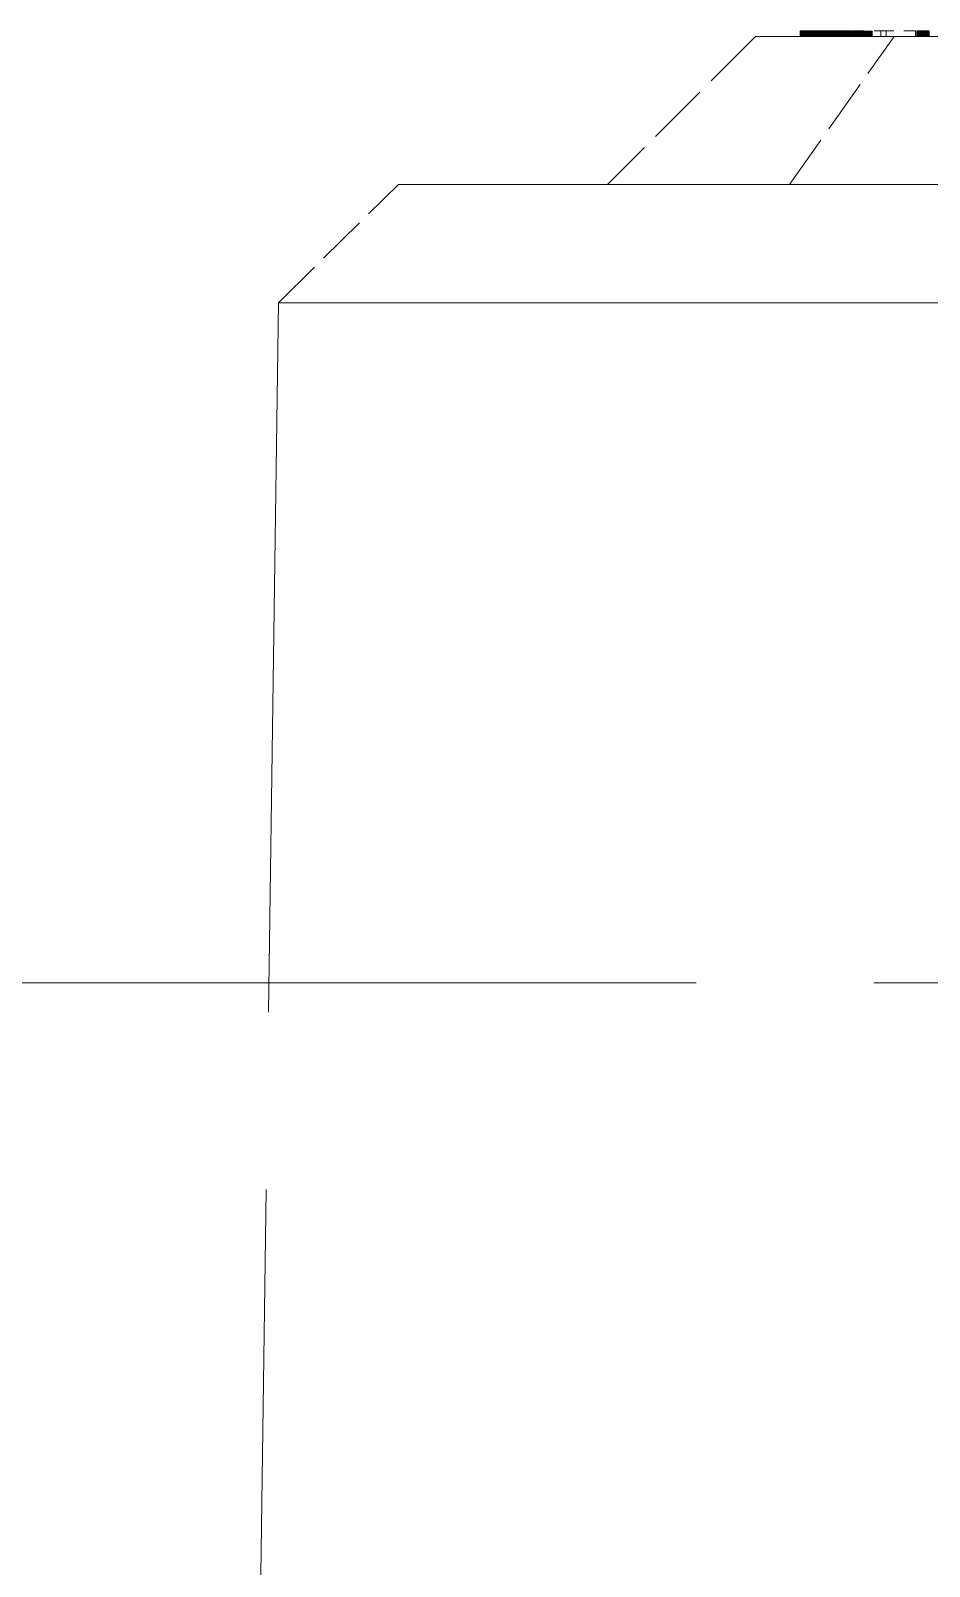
# Model space of a CAD drawing. Extents: x 23 to 587, y 4 to 413.
# Drawn here: x 210.29 to 217.88, y 181.99 to 194.97 of the extents above; entities that cross this region are included whole.
import ezdxf

# ---------------------------------------------------------------- set-up
doc = ezdxf.new("R2010")
doc.units = 0
doc.linetypes.add('DASHED', pattern=[15, 12, -3])
doc.layers.get('0').update_dxf_attribs({"lineweight": 13})

# ---------------------------------------------------------------- blocks, each defined once
blk = doc.blocks.new('BLOCK372')
at = {"color": 7, "linetype": 'DASHED', "lineweight": 13, "ltscale": 0.0025}
for p, q in [((223.146, 126.9), (223.146, 127)), ((223.146, 126.9), (223.146, 127)), ((223.146, 126.9), (223.146, 127)), ((223.148, 126.9), (223.148, 127)), ((223.149, 126.9), (223.149, 127)), ((223.152, 126.9), (223.152, 127)), ((223.153, 126.9), (223.153, 127)), ((223.157, 126.9), (223.157, 127)), ((223.158, 126.9), (223.158, 127)), ((223.163, 126.9), (223.163, 127)), ((223.164, 126.9), (223.164, 127)), ((223.168, 126.9), (223.168, 127)), ((223.172, 126.9), (223.172, 127)), ((223.174, 126.9), (223.174, 127)), ((223.18, 126.9), (223.18, 127)), ((223.182, 126.9), (223.182, 127)), ((223.187, 126.9), (223.187, 127)), ((223.193, 126.9), (223.193, 127)), ((223.194, 126.9), (223.194, 127)), ((223.203, 126.9), (223.203, 127)), ((223.205, 126.9), (223.205, 127)), ((223.212, 126.9), (223.212, 127)), ((223.219, 126.9), (223.219, 127)), ((223.221, 126.9), (223.221, 127)), ((223.231, 126.9), (223.231, 127)), ((223.234, 126.9), (223.234, 127)), ((223.242, 126.9), (223.242, 127)), ((223.249, 126.9), (223.249, 127)), ((223.25, 126.9), (223.25, 127)), ((223.25, 126.9), (223.25, 127)), ((223.251, 126.9), (223.251, 127)), ((223.251, 126.9), (223.251, 127)), ((223.252, 126.9), (223.252, 127)), ((223.252, 126.9), (223.252, 127)), ((223.253, 126.9), (223.253, 127)), ((223.255, 126.9), (223.255, 127)), ((223.256, 126.9), (223.256, 127)), ((223.258, 126.9), (223.258, 127)), ((223.26, 126.9), (223.26, 127)), ((223.263, 126.9), (223.263, 127)), ((223.264, 126.9), (223.264, 127)), ((223.265, 126.9), (223.265, 127)), ((223.269, 126.9), (223.269, 127)), ((223.269, 126.9), (223.269, 127)), ((223.271, 126.9), (223.271, 127)), ((223.275, 126.9), (223.275, 127)), ((223.276, 126.9), (223.276, 127)), ((223.277, 126.9), (223.277, 127)), ((223.283, 126.9), (223.283, 127)), ((223.284, 126.9), (223.284, 127)), ((223.287, 126.9), (223.287, 127)), ((223.288, 126.9), (223.288, 127)), ((223.292, 126.9), (223.292, 127)), ((223.292, 126.9), (223.292, 127)), ((223.299, 126.9), (223.299, 127)), ((223.3, 126.9), (223.3, 127)), ((223.302, 126.9), (223.302, 127)), ((223.309, 126.9), (223.309, 127)), ((223.309, 126.9), (223.309, 127)), ((223.311, 126.9), (223.311, 127)), ((223.313, 126.9), (223.313, 127)), ((223.319, 126.9), (223.319, 127)), ((223.324, 126.9), (223.324, 127)), ((223.325, 126.9), (223.325, 127)), ((223.33, 126.9), (223.33, 127)), ((223.331, 126.9), (223.331, 127)), ((223.337, 126.9), (223.337, 127)), ((223.338, 126.9), (223.338, 127)), ((223.341, 126.9), (223.341, 127)), ((223.35, 126.9), (223.35, 127)), ((223.351, 126.9), (223.351, 127)), ((223.351, 126.9), (223.351, 127)), ((223.351, 126.9), (223.351, 127)), ((223.352, 126.9), (223.352, 127)), ((223.352, 126.9), (223.352, 127)), ((223.352, 126.9), (223.352, 127)), ((223.354, 126.9), (223.354, 127)), ((223.355, 126.9), (223.355, 127)), ((223.357, 126.9), (223.357, 127)), ((223.36, 126.9), (223.36, 127)), ((223.362, 126.9), (223.362, 127)), ((223.363, 126.9), (223.363, 127)), ((223.364, 126.9), (223.364, 127)), ((223.365, 126.9), (223.365, 127)), ((223.367, 126.9), (223.367, 127)), ((223.367, 126.9), (223.367, 127)), ((223.372, 126.9), (223.372, 127)), ((223.372, 126.9), (223.372, 127)), ((223.375, 126.9), (223.375, 127)), ((223.377, 126.9), (223.377, 127)), ((223.378, 126.9), (223.378, 127)), ((223.38, 126.9), (223.38, 127)), ((223.383, 126.9), (223.383, 127)), ((223.383, 126.9), (223.383, 127)), ((223.387, 126.9), (223.387, 127)), ((223.39, 126.9), (223.39, 127)), ((223.39, 126.9), (223.39, 127)), ((223.392, 126.9), (223.392, 127)), ((223.397, 126.9), (223.397, 127)), ((223.399, 126.9), (223.399, 127)), ((223.4, 126.9), (223.4, 127)), ((223.404, 126.9), (223.404, 127)), ((223.405, 126.9), (223.405, 127)), ((223.411, 126.9), (223.411, 127)), ((223.412, 126.9), (223.412, 127)), ((223.412, 126.9), (223.412, 127)), ((223.418, 126.9), (223.418, 127)), ((223.421, 126.9), (223.421, 127)), ((223.424, 126.9), (223.424, 127)), ((223.424, 126.9), (223.424, 127)), ((223.43, 126.9), (223.43, 127)), ((223.432, 126.9), (223.432, 127)), ((223.437, 126.9), (223.437, 127)), ((223.438, 126.9), (223.438, 127)), ((223.44, 126.9), (223.44, 127)), ((223.445, 126.9), (223.445, 127)), ((223.45, 126.9), (223.45, 127)), ((223.45, 126.9), (223.45, 127)), ((223.453, 126.9), (223.453, 127)), ((223.454, 126.9), (223.454, 127)), ((223.454, 126.9), (223.454, 127)), ((223.455, 126.9), (223.455, 127)), ((223.457, 126.9), (223.457, 127)), ((223.458, 126.9), (223.458, 127)), ((223.458, 126.9), (223.458, 127)), ((223.46, 126.9), (223.46, 127)), ((223.46, 126.9), (223.46, 127)), ((223.462, 126.9), (223.462, 127)), ((223.465, 126.9), (223.465, 127)), ((223.465, 126.9), (223.465, 127)), ((223.468, 126.9), (223.468, 127)), ((223.469, 126.9), (223.469, 127)), ((223.471, 126.9), (223.471, 127)), ((223.472, 126.9), (223.472, 127)), ((223.472, 126.9), (223.472, 127)), ((223.475, 126.9), (223.475, 127)), ((223.48, 126.9), (223.48, 127)), ((223.48, 126.9), (223.48, 127)), ((223.483, 126.9), (223.483, 127)), ((223.484, 126.9), (223.484, 127)), ((223.485, 126.9), (223.485, 127)), ((223.487, 126.9), (223.487, 127)), ((223.489, 126.9), (223.489, 127)), ((223.494, 126.9), (223.494, 127)), ((223.494, 126.9), (223.494, 127)), ((223.495, 126.9), (223.495, 127)), ((223.497, 126.9), (223.497, 127)), ((223.5, 126.9), (223.5, 127)), ((223.505, 126.9), (223.505, 127)), ((223.506, 126.9), (223.506, 127)), ((223.507, 126.9), (223.507, 127)), ((223.509, 126.9), (223.509, 127)), ((223.51, 126.9), (223.51, 127)), ((223.512, 126.9), (223.512, 127)), ((223.517, 126.9), (223.517, 127)), ((223.52, 126.9), (223.52, 127)), ((223.521, 126.9), (223.521, 127)), ((223.525, 126.9), (223.525, 127)), ((223.526, 126.9), (223.526, 127)), ((223.527, 126.9), (223.527, 127)), ((223.53, 126.9), (223.53, 127)), ((223.532, 126.9), (223.532, 127)), ((223.533, 126.9), (223.533, 127)), ((223.536, 126.9), (223.536, 127)), ((223.541, 126.9), (223.541, 127)), ((223.542, 126.9), (223.542, 127)), ((223.544, 126.9), (223.544, 127)), ((223.546, 126.9), (223.546, 127)), ((223.546, 126.9), (223.546, 127)), ((223.55, 126.9), (223.55, 127)), ((223.552, 126.9), (223.552, 127)), ((223.552, 126.9), (223.552, 127)), ((223.553, 126.9), (223.553, 127)), ((223.554, 126.9), (223.554, 127)), ((223.555, 126.9), (223.555, 127)), ((223.556, 126.9), (223.556, 127)), ((223.557, 126.9), (223.557, 127)), ((223.558, 126.9), (223.558, 127)), ((223.558, 126.9), (223.558, 127)), ((223.558, 126.9), (223.558, 127)), ((223.559, 126.9), (223.559, 127)), ((223.56, 126.9), (223.56, 127)), ((223.562, 126.9), (223.562, 127)), ((223.563, 126.9), (223.563, 127)), ((223.563, 126.9), (223.563, 127)), ((223.565, 126.9), (223.565, 127)), ((223.565, 126.9), (223.565, 127)), ((223.566, 126.9), (223.566, 127)), ((223.567, 126.9), (223.567, 127)), ((223.567, 126.9), (223.567, 127)), ((223.568, 126.9), (223.568, 127)), ((223.569, 126.9), (223.569, 127)), ((223.572, 126.9), (223.572, 127)), ((223.575, 126.9), (223.575, 127)), ((223.576, 126.9), (223.576, 127)), ((223.578, 126.9), (223.578, 127)), ((223.581, 126.9), (223.581, 127)), ((223.59, 126.9), (223.59, 127)), ((223.59, 126.9), (223.59, 127)), ((223.593, 126.9), (223.593, 127)), ((223.596, 126.9), (223.596, 127)), ((223.598, 126.9), (223.598, 127)), ((223.605, 126.9), (223.605, 127)), ((223.606, 126.9), (223.606, 127)), ((223.608, 126.9), (223.608, 127)), ((223.613, 126.9), (223.613, 127)), ((223.619, 126.9), (223.619, 127)), ((223.619, 126.9), (223.619, 127)), ((223.619, 126.9), (223.619, 127)), ((223.621, 126.9), (223.621, 127)), ((223.625, 126.9), (223.625, 127)), ((223.63, 126.9), (223.63, 127)), ((223.635, 126.9), (223.635, 127)), ((223.637, 126.9), (223.637, 127)), ((223.639, 126.9), (223.639, 127)), ((223.64, 126.9), (223.64, 127)), ((223.642, 126.9), (223.642, 127)), ((223.645, 126.9), (223.645, 127)), ((223.645, 126.9), (223.645, 127)), ((223.647, 126.9), (223.647, 127)), ((223.652, 126.9), (223.652, 127)), ((223.652, 126.9), (223.652, 127)), ((223.653, 126.9), (223.653, 127)), ((223.653, 126.9), (223.653, 127)), ((223.654, 126.9), (223.654, 127)), ((223.654, 126.9), (223.654, 127)), ((223.654, 126.9), (223.654, 127)), ((223.655, 126.9), (223.655, 127)), ((223.656, 126.9), (223.656, 127)), ((223.657, 126.9), (223.657, 127)), ((223.658, 126.9), (223.658, 127)), ((223.66, 126.9), (223.66, 127)), ((223.662, 126.9), (223.662, 127)), ((223.663, 126.9), (223.663, 127)), ((223.666, 126.9), (223.666, 127)), ((223.671, 126.9), (223.671, 127)), ((223.672, 126.9), (223.672, 127)), ((223.673, 126.9), (223.673, 127)), ((223.674, 126.9), (223.674, 127)), ((223.676, 126.9), (223.676, 127)), ((223.676, 126.9), (223.676, 127)), ((223.679, 126.9), (223.679, 127)), ((223.684, 126.9), (223.684, 127)), ((223.686, 126.9), (223.686, 127)), ((223.688, 126.9), (223.688, 127)), ((223.695, 126.9), (223.695, 127)), ((223.696, 126.9), (223.696, 127)), ((223.704, 126.9), (223.704, 127)), ((223.705, 126.9), (223.705, 127)), ((223.706, 126.9), (223.706, 127)), ((223.706, 126.9), (223.706, 127)), ((223.708, 126.9), (223.708, 127)), ((223.715, 126.9), (223.715, 127)), ((223.716, 126.9), (223.716, 127)), ((223.72, 126.9), (223.72, 127)), ((223.725, 126.9), (223.725, 127)), ((223.726, 126.9), (223.726, 127)), ((223.734, 126.9), (223.734, 127)), ((223.738, 126.9), (223.738, 127)), ((223.738, 126.9), (223.738, 127)), ((223.74, 126.9), (223.74, 127)), ((223.744, 126.9), (223.744, 127)), ((223.748, 126.9), (223.748, 127)), ((223.751, 126.9), (223.751, 127)), ((223.758, 126.9), (223.758, 127)), ((223.763, 126.9), (223.763, 127)), ((223.765, 126.9), (223.765, 127)), ((223.765, 126.9), (223.765, 127)), ((223.771, 126.9), (223.771, 127)), ((223.778, 126.9), (223.778, 127)), ((223.778, 126.9), (223.778, 127)), ((223.778, 126.9), (223.778, 127)), ((223.787, 126.9), (223.787, 127)), ((223.792, 126.9), (223.792, 127)), ((223.793, 126.9), (223.793, 127)), ((223.793, 126.9), (223.793, 127)), ((223.804, 126.9), (223.804, 127)), ((223.807, 126.9), (223.807, 127)), ((223.808, 126.9), (223.808, 127)), ((223.809, 126.9), (223.809, 127)), ((223.81, 126.9), (223.81, 127)), ((223.816, 126.9), (223.816, 127)), ((223.818, 126.9), (223.818, 127)), ((223.822, 126.9), (223.822, 127)), ((223.825, 126.9), (223.825, 127)), ((223.826, 126.9), (223.826, 127)), ((223.829, 126.9), (223.829, 127)), ((223.834, 126.9), (223.834, 127)), ((223.837, 126.9), (223.837, 127)), ((223.84, 126.9), (223.84, 127)), ((223.842, 126.9), (223.842, 127)), ((223.848, 126.9), (223.848, 127)), ((223.85, 126.9), (223.85, 127)), ((223.852, 126.9), (223.852, 127)), ((223.859, 126.9), (223.859, 127)), ((223.859, 126.9), (223.859, 127)), ((223.861, 126.9), (223.861, 127)), ((223.864, 126.9), (223.864, 127)), ((223.867, 126.9), (223.867, 127)), ((223.868, 126.9), (223.868, 127)), ((223.875, 126.9), (223.875, 127)), ((223.877, 126.9), (223.877, 127)), ((223.884, 126.9), (223.884, 127)), ((223.885, 126.9), (223.885, 127)), ((223.885, 126.9), (223.885, 127)), ((223.887, 126.9), (223.887, 127)), ((223.893, 126.9), (223.893, 127)), ((223.894, 126.9), (223.894, 127)), ((223.9, 126.9), (223.9, 127)), ((223.902, 126.9), (223.902, 127)), ((223.908, 126.9), (223.908, 127)), ((223.909, 126.9), (223.909, 127)), ((223.912, 126.9), (223.912, 127)), ((223.913, 126.9), (223.913, 127)), ((223.917, 126.9), (223.917, 127)), ((223.918, 126.9), (223.918, 127)), ((223.923, 126.9), (223.923, 127)), ((223.931, 126.9), (223.931, 127)), ((223.931, 126.9), (223.931, 127)), ((223.933, 126.9), (223.933, 127)), ((223.933, 126.9), (223.933, 127)), ((223.934, 126.9), (223.934, 127)), ((223.94, 126.9), (223.94, 127)), ((223.947, 126.9), (223.947, 127)), ((223.948, 126.9), (223.948, 127)), ((223.953, 126.9), (223.953, 127)), ((223.953, 126.9), (223.953, 127)), ((223.956, 126.9), (223.956, 127)), ((223.96, 126.9), (223.96, 127)), ((223.962, 126.9), (223.962, 127)), ((223.969, 126.9), (223.969, 127)), ((223.971, 126.9), (223.971, 127)), ((223.972, 126.9), (223.972, 127)), ((223.973, 126.9), (223.973, 127)), ((223.974, 126.9), (223.974, 127)), ((223.975, 126.9), (223.975, 127)), ((223.979, 126.9), (223.979, 127)), ((223.983, 126.9), (223.983, 127)), ((223.987, 126.9), (223.987, 127)), ((223.993, 126.9), (223.993, 127)), ((223.994, 126.9), (223.994, 127)), ((223.996, 126.9), (223.996, 127)), ((223.999, 126.9), (223.999, 127)), ((224.001, 126.9), (224.001, 127)), ((224.003, 126.9), (224.003, 127)), ((224.005, 126.9), (224.005, 127)), ((224.006, 126.9), (224.006, 127)), ((224.009, 126.9), (224.009, 127)), ((224.012, 126.9), (224.012, 127)), ((224.012, 126.9), (224.012, 127)), ((224.013, 126.9), (224.013, 127)), ((224.014, 126.9), (224.014, 127)), ((224.019, 126.9), (224.019, 127)), ((224.02, 126.9), (224.02, 127)), ((224.022, 126.9), (224.022, 127)), ((224.027, 126.9), (224.027, 127)), ((224.028, 126.9), (224.028, 127)), ((224.033, 126.9), (224.033, 127)), ((224.033, 126.9), (224.033, 127)), ((224.034, 126.9), (224.034, 127)), ((224.035, 126.9), (224.035, 127)), ((224.036, 126.9), (224.036, 127)), ((224.038, 126.9), (224.038, 127)), ((224.039, 126.9), (224.039, 127)), ((224.042, 126.9), (224.042, 127)), ((224.043, 126.9), (224.043, 127)), ((224.044, 126.9), (224.044, 127)), ((224.048, 126.9), (224.048, 127)), ((224.048, 126.9), (224.048, 127)), ((224.051, 126.9), (224.051, 127)), ((224.052, 126.9), (224.052, 127)), ((224.052, 126.9), (224.052, 127)), ((224.053, 126.9), (224.053, 127)), ((224.054, 126.9), (224.054, 127)), ((224.055, 126.9), (224.055, 127)), ((224.056, 126.9), (224.056, 127)), ((224.056, 126.9), (224.056, 127)), ((224.06, 126.9), (224.06, 127)), ((224.064, 126.9), (224.064, 127)), ((224.066, 126.9), (224.066, 127)), ((224.067, 126.9), (224.067, 127)), ((224.07, 126.9), (224.07, 127)), ((224.077, 126.9), (224.077, 127)), ((224.082, 126.9), (224.082, 127)), ((224.091, 126.9), (224.091, 127)), ((224.091, 126.9), (224.091, 127)), ((224.092, 126.9), (224.092, 127)), ((224.093, 126.9), (224.093, 127)), ((224.096, 126.9), (224.096, 127)), ((224.101, 126.9), (224.101, 127)), ((224.108, 126.9), (224.108, 127)), ((224.109, 126.9), (224.109, 127)), ((224.115, 126.9), (224.115, 127)), ((224.117, 126.9), (224.117, 127)), ((224.12, 126.9), (224.12, 127)), ((224.121, 126.9), (224.121, 127)), ((224.126, 126.9), (224.126, 127)), ((224.13, 126.9), (224.13, 127)), ((224.13, 126.9), (224.13, 127)), ((224.132, 126.9), (224.132, 127)), ((224.136, 126.9), (224.136, 127)), ((224.139, 126.9), (224.139, 127)), ((224.142, 126.9), (224.142, 127)), ((224.142, 126.9), (224.142, 127)), ((224.146, 126.9), (224.146, 127)), ((224.15, 126.9), (224.15, 127)), ((224.153, 126.9), (224.153, 127)), ((224.154, 126.9), (224.154, 127)), ((224.155, 126.9), (224.155, 127)), ((224.155, 126.9), (224.155, 127)), ((224.157, 126.9), (224.157, 127)), ((224.159, 126.9), (224.159, 127)), ((224.159, 126.9), (224.159, 127)), ((224.16, 126.9), (224.16, 127)), ((224.16, 126.9), (224.16, 127)), ((224.164, 126.9), (224.164, 127)), ((224.17, 126.9), (224.17, 127)), ((224.176, 126.9), (224.176, 127)), ((224.185, 126.9), (224.185, 127)), ((224.186, 126.9), (224.186, 127)), ((224.19, 126.9), (224.19, 127)), ((224.194, 126.9), (224.194, 127)), ((224.199, 126.9), (224.199, 127)), ((224.205, 126.9), (224.205, 127)), ((224.209, 126.9), (224.209, 127)), ((224.211, 126.9), (224.211, 127)), ((224.213, 126.9), (224.213, 127)), ((224.221, 126.9), (224.221, 127)), ((224.222, 126.9), (224.222, 127)), ((224.224, 126.9), (224.224, 127)), ((224.231, 126.9), (224.231, 127)), ((224.232, 126.9), (224.232, 127)), ((224.235, 126.9), (224.235, 127)), ((224.24, 126.9), (224.24, 127)), ((224.24, 126.9), (224.24, 127)), ((224.241, 126.9), (224.241, 127)), ((224.246, 126.9), (224.246, 127)), ((224.246, 126.9), (224.246, 127)), ((224.251, 126.9), (224.251, 127)), ((224.252, 126.9), (224.252, 127)), ((224.255, 126.9), (224.255, 127)), ((224.255, 126.9), (224.255, 127)), ((224.255, 126.9), (224.255, 127)), ((224.256, 126.9), (224.256, 127)), ((224.257, 126.9), (224.257, 127)), ((224.257, 126.9), (224.257, 127)), ((224.272, 126.9), (224.272, 127)), ((224.273, 126.9), (224.273, 127)), ((224.286, 126.9), (224.286, 127)), ((224.29, 126.9), (224.29, 127)), ((224.299, 126.9), (224.299, 127)), ((224.305, 126.9), (224.305, 127)), ((224.311, 126.9), (224.311, 127)), ((224.319, 126.9), (224.319, 127)), ((224.321, 126.9), (224.321, 127)), ((224.33, 126.9), (224.33, 127)), ((224.33, 126.9), (224.33, 127)), ((224.339, 126.9), (224.339, 127)), ((224.34, 126.9), (224.34, 127)), ((224.346, 126.9), (224.346, 127)), ((224.349, 126.9), (224.349, 127)), ((224.351, 126.9), (224.351, 127)), ((224.354, 126.9), (224.354, 127)), ((224.356, 126.9), (224.356, 127)), ((224.357, 126.9), (224.357, 127)), ((224.359, 126.9), (224.359, 127)), ((224.36, 126.9), (224.36, 127)), ((224.36, 126.9), (224.36, 127)), ((224.361, 126.9), (224.361, 127)), ((224.511, 126.9), (224.511, 127)), ((224.598, 126.9), (224.598, 127)), ((225.097, 126.9), (225.097, 127)), ((225.117, 126.9), (225.117, 127)), ((225.117, 126.9), (225.117, 127)), ((225.118, 126.9), (225.118, 127)), ((225.119, 126.9), (225.119, 127)), ((225.121, 126.9), (225.121, 127)), ((225.123, 126.9), (225.123, 127)), ((225.126, 126.9), (225.126, 127)), ((225.129, 126.9), (225.129, 127)), ((225.133, 126.9), (225.133, 127)), ((225.136, 126.9), (225.136, 127)), ((225.141, 126.9), (225.141, 127)), ((225.145, 126.9), (225.145, 127)), ((225.15, 126.9), (225.15, 127)), ((225.156, 126.9), (225.156, 127)), ((225.16, 126.9), (225.16, 127)), ((225.168, 126.9), (225.168, 127)), ((225.172, 126.9), (225.172, 127)), ((225.183, 126.9), (225.183, 127)), ((225.185, 126.9), (225.185, 127)), ((225.198, 126.9), (225.198, 127)), ((225.199, 126.9), (225.199, 127)), ((225.215, 126.9), (225.215, 127)), ((225.216, 126.9), (225.216, 127)), ((225.221, 126.9), (225.221, 127)), ((225.222, 126.9), (225.222, 127)), ((225.222, 126.9), (225.222, 127)), ((225.223, 126.9), (225.223, 127)), ((225.224, 126.9), (225.224, 127)), ((225.226, 126.9), (225.226, 127)), ((225.228, 126.9), (225.228, 127)), ((225.23, 126.9), (225.23, 127)), ((225.232, 126.9), (225.232, 127)), ((225.232, 126.9), (225.232, 127)), ((225.235, 126.9), (225.235, 127)), ((225.235, 126.9), (225.235, 127)), ((225.238, 126.9), (225.238, 127)), ((225.24, 126.9), (225.24, 127)), ((225.245, 126.9), (225.245, 127)), ((225.247, 126.9), (225.247, 127)), ((225.249, 126.9), (225.249, 127)), ((225.253, 126.9), (225.253, 127)), ((225.254, 126.9), (225.254, 127)), ((225.256, 126.9), (225.256, 127)), ((225.262, 126.9), (225.262, 127)), ((225.262, 126.9), (225.262, 127)), ((225.269, 126.9), (225.269, 127)), ((225.271, 126.9), (225.271, 127)), ((225.272, 126.9), (225.272, 127)), ((225.278, 126.9), (225.278, 127)), ((225.28, 126.9), (225.28, 127)), ((225.283, 126.9), (225.283, 127)), ((225.289, 126.9), (225.289, 127)), ((225.291, 126.9), (225.291, 127)), ((225.296, 126.9), (225.296, 127)), ((225.302, 126.9), (225.302, 127)), ((225.302, 126.9), (225.302, 127)), ((225.309, 126.9), (225.309, 127)), ((225.309, 126.9), (225.309, 127)), ((225.314, 126.9), (225.314, 127)), ((225.32, 126.9), (225.32, 127)), ((225.32, 126.9), (225.32, 127)), ((225.321, 126.9), (225.321, 127)), ((225.322, 126.9), (225.322, 127)), ((225.323, 126.9), (225.323, 127)), ((225.323, 126.9), (225.323, 127)), ((225.325, 126.9), (225.325, 127)), ((225.326, 126.9), (225.326, 127)), ((225.327, 126.9), (225.327, 127))]:
    blk.add_line(p, q, dxfattribs=at)
at = {"color": 7, "linetype": 'DASHED', "lineweight": 13, "ltscale": 5.41891e-05}
blk.add_line((223.148, 127), (223.146, 127), dxfattribs=at)
at = {"color": 7, "linetype": 'DASHED', "lineweight": 13, "ltscale": 9.21376e-05}
blk.add_line((223.152, 127), (223.148, 127), dxfattribs=at)
at = {"color": 7, "linetype": 'DASHED', "lineweight": 13, "ltscale": 0.00013023}
blk.add_line((223.157, 127), (223.152, 127), dxfattribs=at)
at = {"color": 7, "linetype": 'DASHED', "lineweight": 13, "ltscale": 0.000167798}
blk.add_line((223.164, 127), (223.157, 127), dxfattribs=at)
at = {"color": 7, "linetype": 'DASHED', "lineweight": 13, "ltscale": 0.000205504}
blk.add_line((223.172, 127), (223.164, 127), dxfattribs=at)
at = {"color": 7, "linetype": 'DASHED', "lineweight": 13, "ltscale": 0.000241691}
blk.add_line((223.182, 127), (223.172, 127), dxfattribs=at)
at = {"color": 7, "linetype": 'DASHED', "lineweight": 13, "ltscale": 0.000275873}
blk.add_line((223.193, 127), (223.182, 127), dxfattribs=at)
at = {"color": 7, "linetype": 'DASHED', "lineweight": 13, "ltscale": 0.000310304}
blk.add_line((223.205, 127), (223.193, 127), dxfattribs=at)
at = {"color": 7, "linetype": 'DASHED', "lineweight": 13, "ltscale": 0.000344324}
blk.add_line((223.219, 127), (223.205, 127), dxfattribs=at)
at = {"color": 7, "linetype": 'DASHED', "lineweight": 13, "ltscale": 0.000378886}
blk.add_line((223.234, 127), (223.219, 127), dxfattribs=at)
at = {"color": 7, "linetype": 'DASHED', "lineweight": 13, "ltscale": 0.000412737}
blk.add_line((223.251, 127), (223.234, 127), dxfattribs=at)
at = {"color": 7, "linetype": 'DASHED', "lineweight": 13, "ltscale": 0.000447143}
blk.add_line((223.269, 127), (223.251, 127), dxfattribs=at)
at = {"color": 7, "linetype": 'DASHED', "lineweight": 13, "ltscale": 0.00048152}
blk.add_line((223.288, 127), (223.269, 127), dxfattribs=at)
at = {"color": 7, "linetype": 'DASHED', "lineweight": 13, "ltscale": 0.000515756}
blk.add_line((223.309, 127), (223.288, 127), dxfattribs=at)
at = {"color": 7, "linetype": 'DASHED', "lineweight": 13, "ltscale": 0.000550133}
blk.add_line((223.331, 127), (223.309, 127), dxfattribs=at)
at = {"color": 7, "linetype": 'DASHED', "lineweight": 13, "ltscale": 0.001322}
blk.add_line((223.383, 127), (223.331, 127), dxfattribs=at)
at = {"color": 7, "linetype": 'DASHED', "lineweight": 13, "ltscale": 0.000296565}
blk.add_line((223.387, 127), (223.375, 127), dxfattribs=at)
at = {"color": 7, "linetype": 'DASHED', "lineweight": 13, "ltscale": 0.000302648}
blk.add_line((223.399, 127), (223.387, 127), dxfattribs=at)
at = {"color": 7, "linetype": 'DASHED', "lineweight": 13, "ltscale": 0.00030778}
blk.add_line((223.411, 127), (223.399, 127), dxfattribs=at)
at = {"color": 7, "linetype": 'DASHED', "lineweight": 13, "ltscale": 0.000312896}
blk.add_line((223.424, 127), (223.411, 127), dxfattribs=at)
at = {"color": 7, "linetype": 'DASHED', "lineweight": 13, "ltscale": 0.000318029}
blk.add_line((223.437, 127), (223.424, 127), dxfattribs=at)
at = {"color": 7, "linetype": 'DASHED', "lineweight": 13, "ltscale": 0.000323554}
blk.add_line((223.45, 127), (223.437, 127), dxfattribs=at)
at = {"color": 7, "linetype": 'DASHED', "lineweight": 13, "ltscale": 0.000397098}
blk.add_line((223.465, 127), (223.45, 127), dxfattribs=at)
at = {"color": 7, "linetype": 'DASHED', "lineweight": 13, "ltscale": 0.000367294}
blk.add_line((223.48, 127), (223.465, 127), dxfattribs=at)
at = {"color": 7, "linetype": 'DASHED', "lineweight": 13, "ltscale": 0.000337999}
blk.add_line((223.494, 127), (223.48, 127), dxfattribs=at)
at = {"color": 7, "linetype": 'DASHED', "lineweight": 13, "ltscale": 0.000308725}
blk.add_line((223.506, 127), (223.494, 127), dxfattribs=at)
at = {"color": 7, "linetype": 'DASHED', "lineweight": 13, "ltscale": 0.000278891}
blk.add_line((223.517, 127), (223.506, 127), dxfattribs=at)
at = {"color": 7, "linetype": 'DASHED', "lineweight": 13, "ltscale": 0.000249207}
blk.add_line((223.527, 127), (223.517, 127), dxfattribs=at)
at = {"color": 7, "linetype": 'DASHED', "lineweight": 13, "ltscale": 0.000219959}
blk.add_line((223.536, 127), (223.527, 127), dxfattribs=at)
at = {"color": 7, "linetype": 'DASHED', "lineweight": 13, "ltscale": 0.000190101}
blk.add_line((223.544, 127), (223.536, 127), dxfattribs=at)
at = {"color": 7, "linetype": 'DASHED', "lineweight": 13, "ltscale": 0.000160803}
blk.add_line((223.55, 127), (223.544, 127), dxfattribs=at)
at = {"color": 7, "linetype": 'DASHED', "lineweight": 13, "ltscale": 0.002514}
blk.add_line((223.652, 127), (223.552, 127), dxfattribs=at)
at = {"color": 7, "linetype": 'DASHED', "lineweight": 13, "ltscale": 2.52425e-05}
blk.add_line((223.656, 127), (223.655, 127), dxfattribs=at)
at = {"color": 7, "linetype": 'DASHED', "lineweight": 13, "ltscale": 2.98773e-05}
blk.add_line((223.657, 127), (223.656, 127), dxfattribs=at)
at = {"color": 7, "linetype": 'DASHED', "lineweight": 13, "ltscale": 3.39882e-05}
blk.add_line((223.658, 127), (223.657, 127), dxfattribs=at)
at = {"color": 7, "linetype": 'DASHED', "lineweight": 13, "ltscale": 3.82301e-05}
blk.add_line((223.66, 127), (223.658, 127), dxfattribs=at)
at = {"color": 7, "linetype": 'DASHED', "lineweight": 13, "ltscale": 4.28732e-05}
blk.add_line((223.662, 127), (223.66, 127), dxfattribs=at)
at = {"color": 7, "linetype": 'DASHED', "lineweight": 13, "ltscale": 0.000121694}
blk.add_line((223.666, 127), (223.662, 127), dxfattribs=at)
at = {"color": 7, "linetype": 'DASHED', "lineweight": 13, "ltscale": 0.000144225}
blk.add_line((223.672, 127), (223.666, 127), dxfattribs=at)
at = {"color": 7, "linetype": 'DASHED', "lineweight": 13, "ltscale": 0.000167041}
blk.add_line((223.679, 127), (223.672, 127), dxfattribs=at)
at = {"color": 7, "linetype": 'DASHED', "lineweight": 13, "ltscale": 0.000189609}
blk.add_line((223.686, 127), (223.679, 127), dxfattribs=at)
at = {"color": 7, "linetype": 'DASHED', "lineweight": 13, "ltscale": 0.000212194}
blk.add_line((223.695, 127), (223.686, 127), dxfattribs=at)
at = {"color": 7, "linetype": 'DASHED', "lineweight": 13, "ltscale": 0.000234987}
blk.add_line((223.704, 127), (223.695, 127), dxfattribs=at)
at = {"color": 7, "linetype": 'DASHED', "lineweight": 13, "ltscale": 0.000257548}
blk.add_line((223.715, 127), (223.704, 127), dxfattribs=at)
at = {"color": 7, "linetype": 'DASHED', "lineweight": 13, "ltscale": 0.000280109}
blk.add_line((223.726, 127), (223.715, 127), dxfattribs=at)
at = {"color": 7, "linetype": 'DASHED', "lineweight": 13, "ltscale": 0.00030237}
blk.add_line((223.738, 127), (223.726, 127), dxfattribs=at)
at = {"color": 7, "linetype": 'DASHED', "lineweight": 13, "ltscale": 0.000325487}
blk.add_line((223.751, 127), (223.738, 127), dxfattribs=at)
at = {"color": 7, "linetype": 'DASHED', "lineweight": 13, "ltscale": 0.000340222}
blk.add_line((223.765, 127), (223.751, 127), dxfattribs=at)
at = {"color": 7, "linetype": 'DASHED', "lineweight": 13, "ltscale": 0.000347485}
blk.add_line((223.778, 127), (223.765, 127), dxfattribs=at)
at = {"color": 7, "linetype": 'DASHED', "lineweight": 13, "ltscale": 0.000354766}
blk.add_line((223.793, 127), (223.778, 127), dxfattribs=at)
at = {"color": 7, "linetype": 'DASHED', "lineweight": 13, "ltscale": 0.000612144}
blk.add_line((223.816, 127), (223.792, 127), dxfattribs=at)
at = {"color": 7, "linetype": 'DASHED', "lineweight": 13, "ltscale": 0.000599704}
blk.add_line((223.84, 127), (223.816, 127), dxfattribs=at)
at = {"color": 7, "linetype": 'DASHED', "lineweight": 13, "ltscale": 0.000586895}
blk.add_line((223.864, 127), (223.84, 127), dxfattribs=at)
at = {"color": 7, "linetype": 'DASHED', "lineweight": 13, "ltscale": 0.000574455}
blk.add_line((223.887, 127), (223.864, 127), dxfattribs=at)
at = {"color": 7, "linetype": 'DASHED', "lineweight": 13, "ltscale": 0.000561108}
blk.add_line((223.909, 127), (223.887, 127), dxfattribs=at)
at = {"color": 7, "linetype": 'DASHED', "lineweight": 13, "ltscale": 0.000548862}
blk.add_line((223.931, 127), (223.909, 127), dxfattribs=at)
at = {"color": 7, "linetype": 'DASHED', "lineweight": 13, "ltscale": 0.000536054}
blk.add_line((223.953, 127), (223.931, 127), dxfattribs=at)
at = {"color": 7, "linetype": 'DASHED', "lineweight": 13, "ltscale": 0.000523058}
blk.add_line((223.974, 127), (223.953, 127), dxfattribs=at)
at = {"color": 7, "linetype": 'DASHED', "lineweight": 13, "ltscale": 0.00051083}
blk.add_line((223.994, 127), (223.974, 127), dxfattribs=at)
at = {"color": 7, "linetype": 'DASHED', "lineweight": 13, "ltscale": 0.000497465}
blk.add_line((224.014, 127), (223.994, 127), dxfattribs=at)
at = {"color": 7, "linetype": 'DASHED', "lineweight": 13, "ltscale": 0.005423}
blk.add_line((224.23, 127), (224.013, 127), dxfattribs=at)
at = {"color": 7, "linetype": 'DASHED', "lineweight": 13, "ltscale": 0.00921}
for p, q in [((224.598, 127), (224.23, 127)), ((225.097, 127), (224.728, 127))]:
    blk.add_line(p, q, dxfattribs=at)
at = {"color": 7, "linetype": 'DASHED', "lineweight": 13, "ltscale": 0.003281}
blk.add_line((224.728, 127), (224.597, 127), dxfattribs=at)
at = {"color": 7, "linetype": 'DASHED', "lineweight": 13, "ltscale": 5.34057e-05}
blk.add_line((225.119, 127), (225.117, 127), dxfattribs=at)
at = {"color": 7, "linetype": 'DASHED', "lineweight": 13, "ltscale": 9.64761e-05}
blk.add_line((225.123, 127), (225.119, 127), dxfattribs=at)
at = {"color": 7, "linetype": 'DASHED', "lineweight": 13, "ltscale": 0.000140107}
blk.add_line((225.129, 127), (225.123, 127), dxfattribs=at)
at = {"color": 7, "linetype": 'DASHED', "lineweight": 13, "ltscale": 0.000183128}
blk.add_line((225.136, 127), (225.129, 127), dxfattribs=at)
at = {"color": 7, "linetype": 'DASHED', "lineweight": 13, "ltscale": 0.000226211}
blk.add_line((225.145, 127), (225.136, 127), dxfattribs=at)
at = {"color": 7, "linetype": 'DASHED', "lineweight": 13, "ltscale": 0.00026879}
blk.add_line((225.156, 127), (225.145, 127), dxfattribs=at)
at = {"color": 7, "linetype": 'DASHED', "lineweight": 13, "ltscale": 0.000310476}
blk.add_line((225.168, 127), (225.156, 127), dxfattribs=at)
at = {"color": 7, "linetype": 'DASHED', "lineweight": 13, "ltscale": 0.000352554}
blk.add_line((225.183, 127), (225.168, 127), dxfattribs=at)
at = {"color": 7, "linetype": 'DASHED', "lineweight": 13, "ltscale": 0.000393901}
blk.add_line((225.198, 127), (225.183, 127), dxfattribs=at)
at = {"color": 7, "linetype": 'DASHED', "lineweight": 13, "ltscale": 0.000435593}
blk.add_line((225.216, 127), (225.198, 127), dxfattribs=at)
at = {"color": 7, "linetype": 'DASHED', "lineweight": 13, "ltscale": 0.000477689}
blk.add_line((225.235, 127), (225.216, 127), dxfattribs=at)
at = {"color": 7, "linetype": 'DASHED', "lineweight": 13, "ltscale": 0.000519013}
blk.add_line((225.256, 127), (225.235, 127), dxfattribs=at)
at = {"color": 7, "linetype": 'DASHED', "lineweight": 13, "ltscale": 0.000561084}
blk.add_line((225.278, 127), (225.256, 127), dxfattribs=at)
at = {"color": 7, "linetype": 'DASHED', "lineweight": 13, "ltscale": 0.0006026}
blk.add_line((225.302, 127), (225.278, 127), dxfattribs=at)
at = {"color": 7, "linetype": 'DASHED', "lineweight": 13, "ltscale": 0.00064413}
blk.add_line((225.328, 127), (225.302, 127), dxfattribs=at)
at = {"color": 7, "linetype": 'DASHED', "lineweight": 13, "ltscale": 0.088388}
blk.add_line((222.39, 126.9), (219.89, 124.4), dxfattribs=at)
at = {"color": 7, "linetype": 'DASHED', "lineweight": 13, "ltscale": 0.341421}
blk.add_line((222.39, 126.9), (236.047, 126.9), dxfattribs=at)
at = {"color": 7, "linetype": 'DASHED', "lineweight": 13, "ltscale": 0.076547}
blk.add_line((222.965, 124.4), (224.733, 126.9), dxfattribs=at)
at = {"color": 7, "linetype": 'DASHED', "lineweight": 13, "ltscale": 2.72271e-05}
blk.add_line((223.454, 126.9), (223.455, 126.9), dxfattribs=at)
at = {"color": 7, "linetype": 'DASHED', "lineweight": 13, "ltscale": 6.58415e-05}
blk.add_line((223.455, 126.9), (223.458, 126.9), dxfattribs=at)
at = {"color": 7, "linetype": 'DASHED', "lineweight": 13, "ltscale": 0.000105036}
blk.add_line((223.458, 126.9), (223.462, 126.9), dxfattribs=at)
at = {"color": 7, "linetype": 'DASHED', "lineweight": 13, "ltscale": 0.000144375}
blk.add_line((223.462, 126.9), (223.468, 126.9), dxfattribs=at)
at = {"color": 7, "linetype": 'DASHED', "lineweight": 13, "ltscale": 0.000182977}
blk.add_line((223.468, 126.9), (223.475, 126.9), dxfattribs=at)
at = {"color": 7, "linetype": 'DASHED', "lineweight": 13, "ltscale": 0.000222178}
blk.add_line((223.475, 126.9), (223.484, 126.9), dxfattribs=at)
at = {"color": 7, "linetype": 'DASHED', "lineweight": 13, "ltscale": 0.000261148}
blk.add_line((223.484, 126.9), (223.494, 126.9), dxfattribs=at)
at = {"color": 7, "linetype": 'DASHED', "lineweight": 13, "ltscale": 0.000400639}
blk.add_line((223.494, 126.9), (223.51, 126.9), dxfattribs=at)
at = {"color": 7, "linetype": 'DASHED', "lineweight": 13, "ltscale": 0.000483913}
blk.add_line((223.51, 126.9), (223.53, 126.9), dxfattribs=at)
at = {"color": 7, "linetype": 'DASHED', "lineweight": 13, "ltscale": 0.000566827}
blk.add_line((223.53, 126.9), (223.552, 126.9), dxfattribs=at)
at = {"color": 7, "linetype": 'DASHED', "lineweight": 13, "ltscale": 0.000649538}
blk.add_line((223.552, 126.9), (223.578, 126.9), dxfattribs=at)
at = {"color": 7, "linetype": 'DASHED', "lineweight": 13, "ltscale": 0.000733177}
blk.add_line((223.578, 126.9), (223.608, 126.9), dxfattribs=at)
at = {"color": 7, "linetype": 'DASHED', "lineweight": 13, "ltscale": 0.00081572}
blk.add_line((223.608, 126.9), (223.64, 126.9), dxfattribs=at)
at = {"color": 7, "linetype": 'DASHED', "lineweight": 13, "ltscale": 0.000898632}
blk.add_line((223.64, 126.9), (223.676, 126.9), dxfattribs=at)
at = {"color": 7, "linetype": 'DASHED', "lineweight": 13, "ltscale": 0.00098207}
blk.add_line((223.676, 126.9), (223.716, 126.9), dxfattribs=at)
at = {"color": 7, "linetype": 'DASHED', "lineweight": 13, "ltscale": 0.001065}
blk.add_line((223.716, 126.9), (223.758, 126.9), dxfattribs=at)
at = {"color": 7, "linetype": 'DASHED', "lineweight": 13, "ltscale": 0.001148}
blk.add_line((223.758, 126.9), (223.804, 126.9), dxfattribs=at)
at = {"color": 7, "linetype": 'DASHED', "lineweight": 13, "ltscale": 0.001153}
blk.add_line((223.804, 126.9), (223.85, 126.9), dxfattribs=at)
at = {"color": 7, "linetype": 'DASHED', "lineweight": 13, "ltscale": 0.001081}
blk.add_line((223.85, 126.9), (223.893, 126.9), dxfattribs=at)
at = {"color": 7, "linetype": 'DASHED', "lineweight": 13, "ltscale": 0.001009}
blk.add_line((223.893, 126.9), (223.934, 126.9), dxfattribs=at)
at = {"color": 7, "linetype": 'DASHED', "lineweight": 13, "ltscale": 0.000936931}
blk.add_line((223.934, 126.9), (223.971, 126.9), dxfattribs=at)
at = {"color": 7, "linetype": 'DASHED', "lineweight": 13, "ltscale": 0.000864845}
blk.add_line((223.971, 126.9), (224.006, 126.9), dxfattribs=at)
at = {"color": 7, "linetype": 'DASHED', "lineweight": 13, "ltscale": 0.000792758}
blk.add_line((224.006, 126.9), (224.038, 126.9), dxfattribs=at)
at = {"color": 7, "linetype": 'DASHED', "lineweight": 13, "ltscale": 0.000720471}
blk.add_line((224.038, 126.9), (224.066, 126.9), dxfattribs=at)
at = {"color": 7, "linetype": 'DASHED', "lineweight": 13, "ltscale": 0.000648941}
blk.add_line((224.066, 126.9), (224.092, 126.9), dxfattribs=at)
at = {"color": 7, "linetype": 'DASHED', "lineweight": 13, "ltscale": 0.000576316}
blk.add_line((224.092, 126.9), (224.115, 126.9), dxfattribs=at)
at = {"color": 7, "linetype": 'DASHED', "lineweight": 13, "ltscale": 0.000504205}
blk.add_line((224.115, 126.9), (224.136, 126.9), dxfattribs=at)
at = {"color": 7, "linetype": 'DASHED', "lineweight": 13, "ltscale": 0.000450222}
blk.add_line((224.136, 126.9), (224.154, 126.9), dxfattribs=at)
at = {"color": 7, "linetype": 'DASHED', "lineweight": 13, "ltscale": 0.000414347}
blk.add_line((224.154, 126.9), (224.17, 126.9), dxfattribs=at)
at = {"color": 7, "linetype": 'DASHED', "lineweight": 13, "ltscale": 0.000378834}
blk.add_line((224.17, 126.9), (224.185, 126.9), dxfattribs=at)
at = {"color": 7, "linetype": 'DASHED', "lineweight": 13, "ltscale": 0.000342614}
blk.add_line((224.185, 126.9), (224.199, 126.9), dxfattribs=at)
at = {"color": 7, "linetype": 'DASHED', "lineweight": 13, "ltscale": 0.000306894}
blk.add_line((224.199, 126.9), (224.211, 126.9), dxfattribs=at)
at = {"color": 7, "linetype": 'DASHED', "lineweight": 13, "ltscale": 0.000271019}
blk.add_line((224.211, 126.9), (224.222, 126.9), dxfattribs=at)
at = {"color": 7, "linetype": 'DASHED', "lineweight": 13, "ltscale": 0.000235162}
blk.add_line((224.222, 126.9), (224.232, 126.9), dxfattribs=at)
at = {"color": 7, "linetype": 'DASHED', "lineweight": 13, "ltscale": 0.000199086}
blk.add_line((224.232, 126.9), (224.24, 126.9), dxfattribs=at)
at = {"color": 7, "linetype": 'DASHED', "lineweight": 13, "ltscale": 0.000163229}
blk.add_line((224.24, 126.9), (224.246, 126.9), dxfattribs=at)
at = {"color": 7, "linetype": 'DASHED', "lineweight": 13, "ltscale": 0.000127129}
blk.add_line((224.246, 126.9), (224.251, 126.9), dxfattribs=at)
at = {"color": 7, "linetype": 'DASHED', "lineweight": 13, "ltscale": 8.83058e-05}
blk.add_line((224.251, 126.9), (224.255, 126.9), dxfattribs=at)
at = {"color": 7, "linetype": 'DASHED', "lineweight": 13, "ltscale": 4.47327e-05}
blk.add_line((224.255, 126.9), (224.256, 126.9), dxfattribs=at)
at = {"color": 7, "linetype": 'DASHED', "lineweight": 13, "ltscale": 0.0712}
blk.add_line((214.328, 122.4), (216.355, 124.4), dxfattribs=at)
at = {"color": 7, "linetype": 'DASHED', "lineweight": 13}
for p, q in [((216.355, 124.4), (268.425, 124.4)), ((214.328, 122.4), (213.89, 90.9)), ((267.514, 122.4), (214.328, 122.4)), ((214.328, 122.4), (267.514, 122.4)), ((119.39, 110.9), (369.39, 110.9))]:
    blk.add_line(p, q, dxfattribs=at)

msp = doc.modelspace()

# ---------------------------------------------------------------- block references
at = {"lineweight": 0, "xscale": 0.5, "yscale": 0.5, "zscale": 0.5}
msp.add_blockref('BLOCK372', (105.216, 131.474), dxfattribs=at)

doc.saveas('drawing.dxf')
